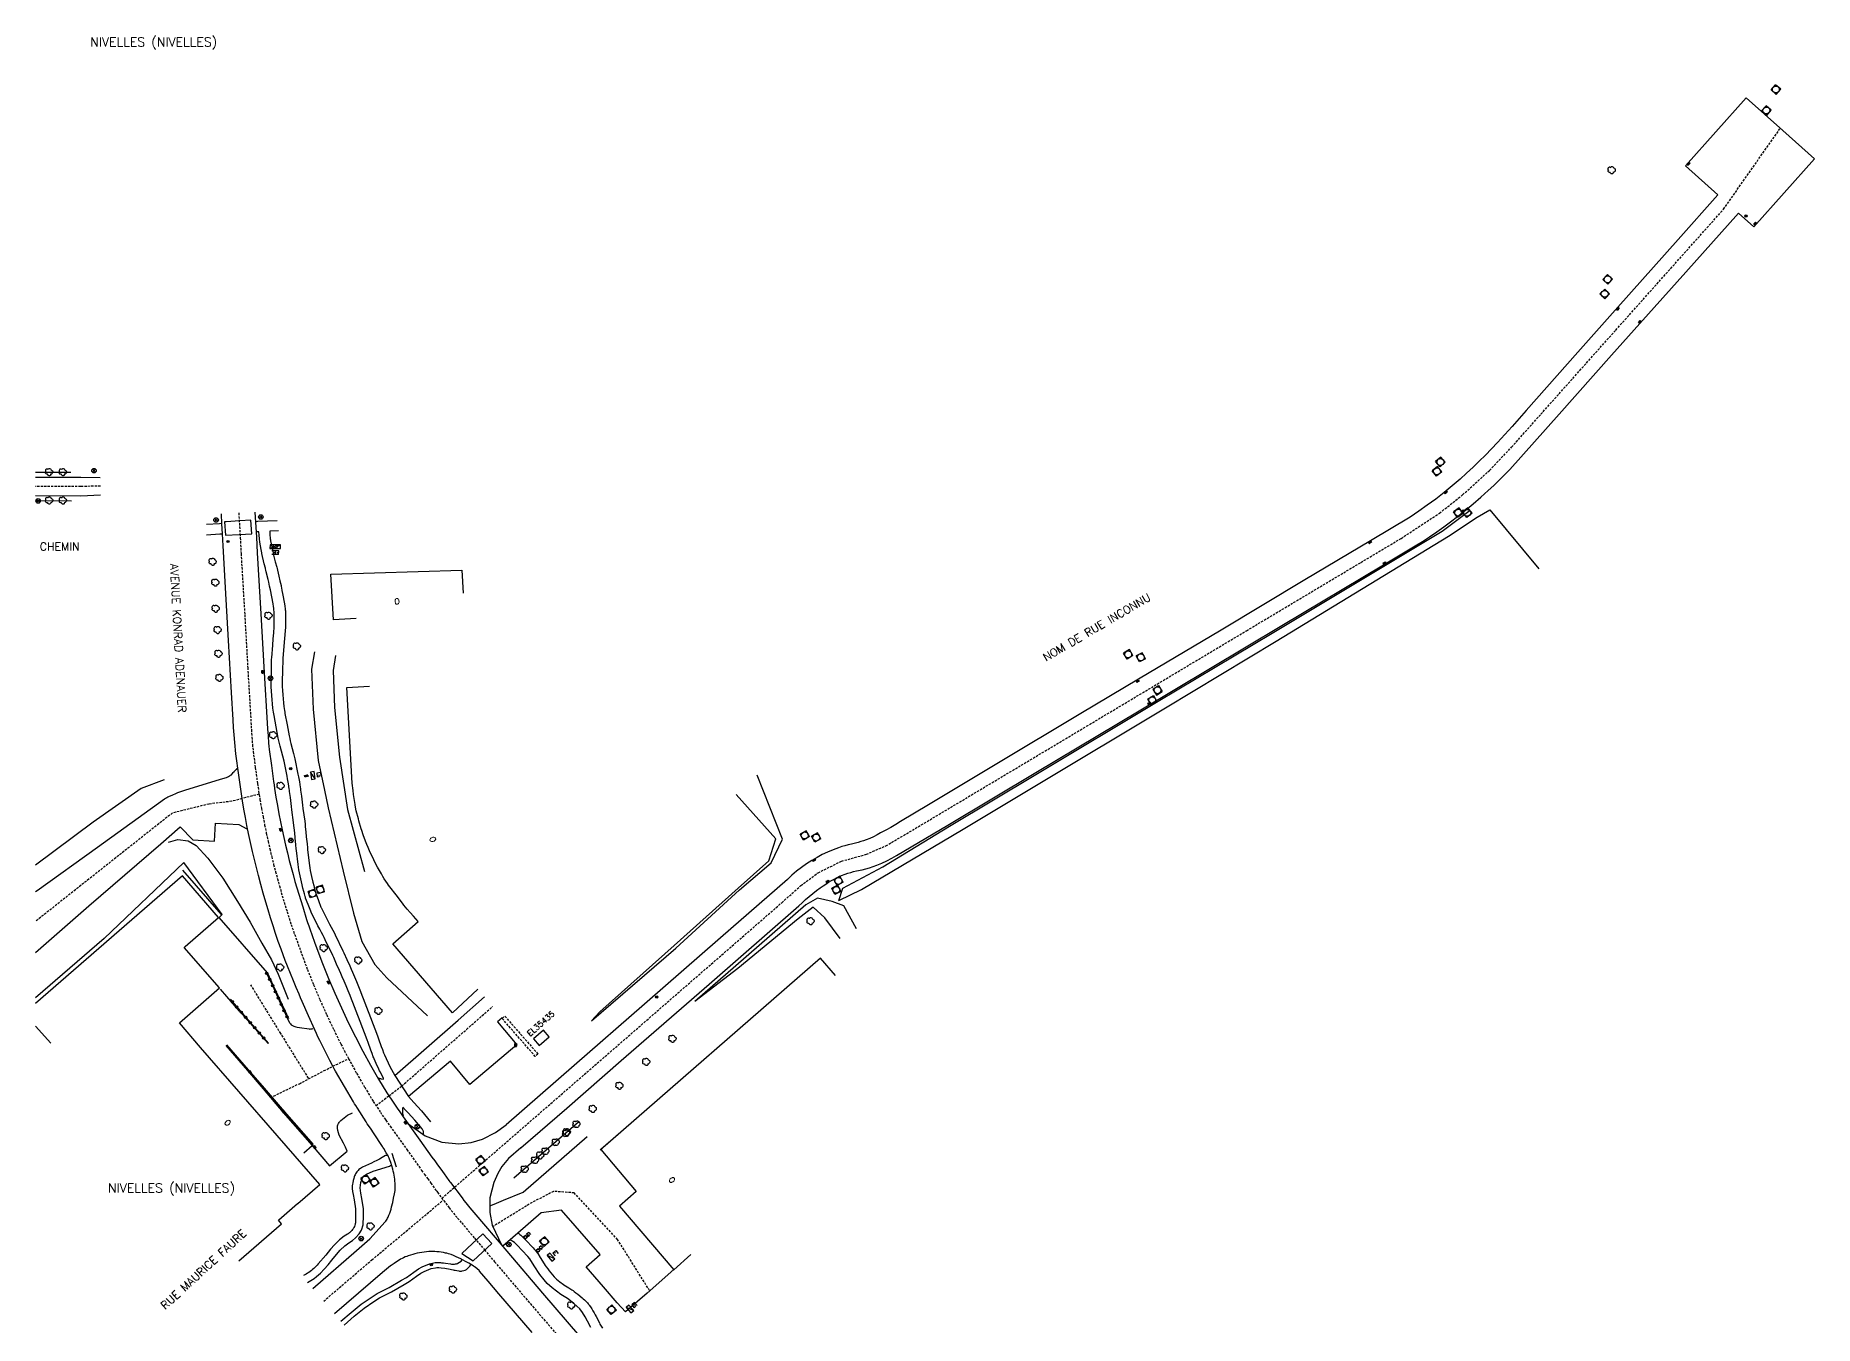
# Model space of a CAD drawing. Header units: millimetres. Extents: x 147000 to 147389, y 145000 to 145989.
# Drawn here: x 147000 to 147389.1, y 145706.9 to 145989 of the extents above; entities that cross this region are included whole.
import ezdxf
from ezdxf.enums import TextEntityAlignment as Align

# ---------------------------------------------------------------- set-up
doc = ezdxf.new("R2010")
doc.units = ezdxf.units.MM
doc.linetypes.add('DASHED', pattern=[0.75, 0.5, -0.25])
doc.layers.get('0').update_dxf_attribs({"linetype": 'CONTINUOUS'})
for name, color, linetype in [('W0001', 6, 'DASHED'), ('W0003', 5, 'CONTINUOUS'), ('W0006', 2, 'CONTINUOUS'), ('W0008', 7, 'CONTINUOUS'), ('W0014', 7, 'CONTINUOUS'), ('W0020', 2, 'CONTINUOUS'), ('W0070', 7, 'DASHED'), ('W0071', 7, 'CONTINUOUS'), ('W0100', 7, 'CONTINUOUS'), ('W0103', 1, 'CONTINUOUS'), ('W0112', 1, 'DASHED'), ('W0210', 2, 'CONTINUOUS'), ('W0211', 2, 'CONTINUOUS'), ('W0212', 2, 'CONTINUOUS'), ('W0213', 2, 'CONTINUOUS'), ('W0300', 7, 'CONTINUOUS'), ('W0301', 7, 'CONTINUOUS'), ('W0302', 3, 'CONTINUOUS'), ('W0323', 7, 'CONTINUOUS'), ('W0330', 7, 'CONTINUOUS'), ('W0400', 7, 'CONTINUOUS'), ('W0412', 7, 'CONTINUOUS'), ('W0420', 7, 'CONTINUOUS'), ('W0425', 7, 'CONTINUOUS'), ('W0430', 7, 'CONTINUOUS'), ('W0431', 7, 'CONTINUOUS'), ('W0432', 7, 'CONTINUOUS'), ('W0469', 7, 'CONTINUOUS'), ('W0856', 7, 'CONTINUOUS'), ('W0980', 7, 'CONTINUOUS'), ('W0989', 7, 'CONTINUOUS'), ('W0991', 7, 'CONTINUOUS')]:
    doc.layers.add(name, color=color, linetype=linetype)
doc.styles.get("Standard").update_dxf_attribs({"font": 'romans.shx', "width": 0.85})

# ---------------------------------------------------------------- blocks, each defined once
blk = doc.blocks.new('T469')
at = {"color": 0, "linetype": 'Continuous', "flags": 128}
for points in [[(-0.35, 0.35), (0.35, -0.35)], [(-0.35, -0.35), (0.35, 0.35)]]:
    blk.add_lwpolyline(points, dxfattribs=at)
at = {"color": 0, "linetype": 'Continuous'}
blk.add_circle((0, 0), 0.5, dxfattribs=at)
blk = doc.blocks.new('t302o')
for p, q in [((-0.8, 0.51), (-0.86, 0.34)), ((-0.86, 0.34), (-0.86, 0.17)), ((-0.86, 0.17), (-0.74, 0.06)), ((-0.69, 0.63), (-0.8, 0.51)), ((-0.8, -0.06), (-0.74, 0.06)), ((-0.74, 0.06), (-0.69, 0.11)), ((-0.57, 0.69), (-0.69, 0.63)), ((-0.46, 0.69), (-0.57, 0.69)), ((-0.29, 0.63), (-0.46, 0.69)), ((-0.29, 0.63), (-0.17, 0.74)), ((-0.23, 0.57), (-0.29, 0.63)), ((-0.17, 0.74), (-0.06, 0.8)), ((-0.06, 0.8), (0.06, 0.8)), ((0.06, 0.8), (0.23, 0.74)), ((0.23, 0.74), (0.34, 0.63)), ((0.34, 0.63), (0.4, 0.51)), ((0.46, 0.46), (0.34, 0.46)), ((0.4, 0.51), (0.4, 0.46)), ((0.57, 0.4), (0.46, 0.46)), ((0.57, 0.4), (0.69, 0.29)), ((0.69, 0.29), (0.74, 0.17)), ((0.74, 0.06), (0.69, -0.17)), ((0.74, 0.17), (0.74, 0.06)), ((-0.8, -0.17), (-0.8, -0.06)), ((-0.8, -0.23), (-0.8, -0.17)), ((-0.74, -0.34), (-0.8, -0.23)), ((-0.69, -0.4), (-0.74, -0.34)), ((-0.51, -0.46), (-0.69, -0.4)), ((-0.4, -0.46), (-0.51, -0.46)), ((-0.4, -0.46), (-0.34, -0.46)), ((-0.34, -0.46), (-0.34, -0.4)), ((-0.34, -0.51), (-0.34, -0.46)), ((-0.29, -0.63), (-0.34, -0.51)), ((-0.17, -0.74), (-0.29, -0.63)), ((-0.06, -0.8), (-0.17, -0.74)), ((0.06, -0.8), (-0.06, -0.8)), ((0.17, -0.74), (0.06, -0.8)), ((0.23, -0.69), (0.17, -0.74)), ((0.29, -0.46), (0.23, -0.46)), ((0.29, -0.63), (0.23, -0.69)), ((0.46, -0.4), (0.29, -0.46)), ((0.34, -0.51), (0.29, -0.63)), ((0.34, -0.51), (0.34, -0.46)), ((0.57, -0.34), (0.46, -0.4)), ((0.63, -0.29), (0.57, -0.34)), ((0.69, -0.17), (0.63, -0.29))]:
    blk.add_line(p, q)
blk = doc.blocks.new('T856')
for p, q in [((-0.125, 0), (0.125, 0)), ((0, 0.125), (0, -0.125))]:
    blk.add_line(p, q)
blk.add_ellipse((0, 0), major_axis=(-0.177, 0.177), ratio=1, start_param=3.9269908, end_param=10.2101761)
blk = doc.blocks.new('T300')
for p, q in [((-0.8, 0.51), (-0.86, 0.34)), ((-0.86, 0.34), (-0.86, 0.17)), ((-0.86, 0.17), (-0.74, 0.06)), ((-0.69, 0.63), (-0.8, 0.51)), ((-0.8, -0.06), (-0.74, 0.06)), ((-0.74, 0.06), (-0.69, 0.11)), ((-0.57, 0.69), (-0.69, 0.63)), ((-0.46, 0.69), (-0.57, 0.69)), ((-0.29, 0.63), (-0.46, 0.69)), ((-0.29, 0.63), (-0.17, 0.74)), ((-0.23, 0.57), (-0.29, 0.63)), ((-0.17, 0.74), (-0.06, 0.8)), ((-0.06, 0.8), (0.06, 0.8)), ((0.06, 0.8), (0.23, 0.74)), ((0.23, 0.74), (0.34, 0.63)), ((0.34, 0.63), (0.4, 0.51)), ((0.46, 0.46), (0.34, 0.46)), ((0.4, 0.51), (0.4, 0.46)), ((0.57, 0.4), (0.46, 0.46)), ((0.57, 0.4), (0.69, 0.29)), ((0.69, 0.29), (0.74, 0.17)), ((0.74, 0.06), (0.69, -0.17)), ((0.74, 0.17), (0.74, 0.06)), ((-0.8, -0.17), (-0.8, -0.06)), ((-0.8, -0.23), (-0.8, -0.17)), ((-0.74, -0.34), (-0.8, -0.23)), ((-0.69, -0.4), (-0.74, -0.34)), ((-0.51, -0.46), (-0.69, -0.4)), ((-0.4, -0.46), (-0.51, -0.46)), ((-0.4, -0.46), (-0.34, -0.46)), ((-0.34, -0.46), (-0.34, -0.4)), ((-0.34, -0.51), (-0.34, -0.46)), ((-0.29, -0.63), (-0.34, -0.51)), ((-0.17, -0.74), (-0.29, -0.63)), ((-0.06, -0.8), (-0.17, -0.74)), ((0.06, -0.8), (-0.06, -0.8)), ((0.17, -0.74), (0.06, -0.8)), ((0.23, -0.69), (0.17, -0.74)), ((0.29, -0.46), (0.23, -0.46)), ((0.29, -0.63), (0.23, -0.69)), ((0.46, -0.4), (0.29, -0.46)), ((0.34, -0.51), (0.29, -0.63)), ((0.34, -0.51), (0.34, -0.46)), ((0.57, -0.34), (0.46, -0.4)), ((0.63, -0.29), (0.57, -0.34)), ((0.69, -0.17), (0.63, -0.29))]:
    blk.add_line(p, q)
blk = doc.blocks.new('T400')
for p, q in [((-0.15, 0.3), (0.15, 0.3)), ((-0.15, -0.25), (-0.15, 0.3)), ((-0.15, 0.15), (0.15, 0.15)), ((-0.15, 0), (0.15, 0)), ((0.15, 0.3), (0.15, -0.25)), ((-0.15, -0.15), (0.15, -0.15)), ((-0.15, -0.25), (-0.15, -0.3)), ((-0.15, -0.3), (0.15, -0.3)), ((0.15, -0.3), (0.15, -0.25))]:
    blk.add_line(p, q)
blk = doc.blocks.new('T430')
at = {"flags": 128}
for points in [[(0.8, 0.8), (-0.8, 0.8)], [(-0.8, 0.8), (-0.8, 0)], [(0.8, 0.8), (-0.8, 0)], [(-0.8, 0), (0.8, 0)], [(-0.4, 2.1), (0.4, 2.1)], [(-0.4, 2.1), (-0.4, 1.3)], [(-0.4, 1.7), (0, 1.7)], [(-0.4, 1.3), (0.4, 1.3)], [(0.8, 0), (0.8, 0.8)]]:
    blk.add_lwpolyline(points, dxfattribs=at)
blk = doc.blocks.new('T432')
at = {"flags": 128}
for points in [[(0.8, 0.8), (-0.8, 0.8)], [(-0.8, 0.8), (-0.8, 0)], [(0.8, 0.8), (-0.8, 0)], [(-0.8, 0), (0.8, 0)], [(-0.4, 2.1), (-0.4, 1.3)], [(-0.4, 1.3), (0.4, 1.3)], [(-0.39, 2.1), (0.41, 2.1)], [(0, 1.7), (0.4, 1.7)], [(0.4, 1.3), (0.4, 1.7)], [(0.8, 0), (0.8, 0.8)]]:
    blk.add_lwpolyline(points, dxfattribs=at)
blk = doc.blocks.new('T425')
for p, q in [((-0.15, 0.6), (0.15, 0.6)), ((-0.15, 0.6), (-0.15, 0.3)), ((-0.15, 0.3), (0.15, 0.3)), ((-0.15, 0.15), (0.15, 0.15)), ((-0.15, -0.15), (-0.15, 0.15)), ((0, 0.45), (0.15, 0.45)), ((0.15, 0.45), (0.15, 0.3)), ((0.15, 0.15), (0.15, -0.15)), ((0.15, -0.15), (-0.15, -0.15))]:
    blk.add_line(p, q)
blk.add_ellipse((0, 0), major_axis=(-0.106, 0.106), ratio=1, start_param=3.926991, end_param=10.210176)
blk = doc.blocks.new('T420')
for p, q in [((0.75, 0.75), (-0.75, 0.75)), ((-0.75, 0.75), (-0.75, -0.75)), ((0.75, 0.75), (0.75, -0.75)), ((0.75, -0.75), (-0.75, -0.75))]:
    blk.add_line(p, q)
blk.add_ellipse((0, 0), major_axis=(-0.53, 0.53), ratio=1, start_param=3.926991, end_param=10.210176)
blk = doc.blocks.new('T412')
for p, q in [((-0.3, 1.2), (0.3, 1.2)), ((-0.3, 1.2), (-0.3, 0.6)), ((-0.3, 0.6), (0.3, 0.6)), ((-0.3, 0.3), (0.3, 0.3)), ((-0.3, -0.3), (-0.3, 0.3)), ((0, 0.9), (0.3, 0.9)), ((0.3, 0.9), (0.3, 0.6)), ((0.3, 0.3), (0.3, -0.3)), ((0.3, -0.3), (-0.3, -0.3))]:
    blk.add_line(p, q)
blk.add_ellipse((0, 0), major_axis=(0.212, 0.212), ratio=1, start_param=5.497787, end_param=11.780972)
blk = doc.blocks.new('t323o')
at = {"color": 0, "linetype": 'Continuous'}
for radius in [0.25, 0.15]:
    blk.add_circle((0, 0), radius, dxfattribs=at)
blk = doc.blocks.new('T301')
for p, q in [((-0.8, 0.51), (-0.86, 0.34)), ((-0.86, 0.34), (-0.86, 0.17)), ((-0.86, 0.17), (-0.74, 0.06)), ((-0.69, 0.63), (-0.8, 0.51)), ((-0.8, -0.06), (-0.74, 0.06)), ((-0.74, 0.06), (-0.69, 0.11)), ((-0.57, 0.69), (-0.69, 0.63)), ((-0.46, 0.69), (-0.57, 0.69)), ((-0.29, 0.63), (-0.46, 0.69)), ((-0.29, 0.63), (-0.17, 0.74)), ((-0.23, 0.57), (-0.29, 0.63)), ((-0.17, 0.74), (-0.06, 0.8)), ((-0.06, 0.8), (0.06, 0.8)), ((0.06, 0.8), (0.23, 0.74)), ((0.23, 0.74), (0.34, 0.63)), ((0.34, 0.63), (0.4, 0.51)), ((0.46, 0.46), (0.34, 0.46)), ((0.4, 0.51), (0.4, 0.46)), ((0.57, 0.4), (0.46, 0.46)), ((0.57, 0.4), (0.69, 0.29)), ((0.69, 0.29), (0.74, 0.17)), ((0.74, 0.06), (0.69, -0.17)), ((0.74, 0.17), (0.74, 0.06)), ((-0.8, -0.17), (-0.8, -0.06)), ((-0.8, -0.23), (-0.8, -0.17)), ((-0.74, -0.34), (-0.8, -0.23)), ((-0.69, -0.4), (-0.74, -0.34)), ((-0.51, -0.46), (-0.69, -0.4)), ((-0.4, -0.46), (-0.51, -0.46)), ((-0.4, -0.46), (-0.34, -0.46)), ((-0.34, -0.46), (-0.34, -0.4)), ((-0.34, -0.51), (-0.34, -0.46)), ((-0.29, -0.63), (-0.34, -0.51)), ((-0.17, -0.74), (-0.29, -0.63)), ((-0.06, -0.8), (-0.17, -0.74)), ((0.06, -0.8), (-0.06, -0.8)), ((0.17, -0.74), (0.06, -0.8)), ((0.23, -0.69), (0.17, -0.74)), ((0.29, -0.46), (0.23, -0.46)), ((0.29, -0.63), (0.23, -0.69)), ((0.46, -0.4), (0.29, -0.46)), ((0.34, -0.51), (0.29, -0.63)), ((0.34, -0.51), (0.34, -0.46)), ((0.57, -0.34), (0.46, -0.4)), ((0.63, -0.29), (0.57, -0.34)), ((0.69, -0.17), (0.63, -0.29))]:
    blk.add_line(p, q)

msp = doc.modelspace()

# ---------------------------------------------------------------- linework, layer by layer
at = {"layer": 'W0001'}
for points in [[(147088.87, 145734.72), (147133.65, 145773.61), (147163.2, 145799.33), (147167.38, 145803.07), (147171.14, 145805.88), (147176.25, 145808.41), (147181.71, 145809.92), (147185.95, 145811.76), (147191.77, 145815.18), (147229.88, 145837.93), (147264.86, 145858.82), (147289.89, 145873.76), (147298.67, 145879), (147307.07, 145884.52), (147312.13, 145888.52), (147318.01, 145893.87), (147322.84, 145898.95), (147329.24, 145906.15), (147345.62, 145924.55), (147363.07, 145944.11), (147369.2, 145950.99), (147381.61, 145968.7)], [(147044.44, 145884.57), (147044.77, 145879.11), (147044.94, 145875.68), (147045.75, 145862.29), (147046.4, 145850.73), (147047.21, 145837.12), (147047.31, 145835.54), (147047.43, 145833.94), (147047.51, 145833.18), (147047.6, 145832.42), (147048.06, 145828.9), (147048.53, 145825.39), (147048.65, 145824.57), (147048.78, 145823.74), (147049.08, 145821.85), (147049.41, 145819.97), (147049.76, 145818.09), (147050.1, 145816.32), (147050.47, 145814.55), (147050.85, 145812.79), (147051.24, 145811.09), (147051.65, 145809.39), (147052.07, 145807.69), (147052.48, 145806.12), (147052.9, 145804.56), (147053.33, 145803), (147053.75, 145801.56), (147054.18, 145800.14), (147055.04, 145797.36), (147055.91, 145794.57), (147056.15, 145793.84), (147056.41, 145793.1), (147056.67, 145792.39), (147057.19, 145790.96), (147057.69, 145789.56), (147058.21, 145788.09), (147059.47, 145784.73), (147060.8, 145781.4), (147062.2, 145778.1), (147063.67, 145774.83), (147065.2, 145771.59), (147066.8, 145768.38), (147068.47, 145765.21), (147070.2, 145762.06), (147071.99, 145758.96), (147073.87, 145755.86), (147075.42, 145753.53), (147076.29, 145752.22), (147076.61, 145751.76), (147077.54, 145750.45), (147081.19, 145745.36), (147084.44, 145740.78), (147085.07, 145739.93), (147085.78, 145738.97), (147086.46, 145738.02), (147087.5, 145736.56), (147087.74, 145736.22), (147087.9, 145736), (147090.47, 145732.61), (147090.92, 145732.03), (147091.39, 145731.45), (147092.3, 145730.36), (147093.2, 145729.31), (147096, 145726), (147098.19, 145723.42), (147100.4, 145720.81), (147108.22, 145711.64), (147121.67, 145696)], [(147048.89, 145823.06), (147045.15, 145822.11), (147045.15, 145822.11), (147042.94, 145821.51), (147037.93, 145820.91), (147029.94, 145818.96), (147000, 145795.26)], [(147047, 145781.4), (147053.43, 145770.97), (147059.72, 145760.82)], [(147074.46, 145754.97), (147077.28, 145757.12), (147080.08, 145759.25), (147094.25, 145771.63), (147099.96, 145776.64)], [(147051.39, 145756.73), (147057.69, 145759.76), (147065.02, 145763.59), (147068.47, 145765.21)], [(147134.29, 145714.51), (147127.31, 145725.68), (147117.81, 145735.88), (147113.3, 145736.2), (147108.62, 145733.8), (147100.04, 145728.51)], [(147063.02, 145712.2), (147073.53, 145721.21), (147089.18, 145734.31)]]:
    msp.add_lwpolyline(points, dxfattribs=at)
at = {"layer": 'W0003'}
for points in [[(147041.58, 145768.08), (147046.32, 145762.62), (147049.76, 145758.64), (147054.18, 145753.46), (147060.49, 145746.25)], [(147041.79, 145768.26), (147046.53, 145762.8), (147049.97, 145758.81), (147054.38, 145753.64), (147060.7, 145746.43)]]:
    msp.add_lwpolyline(points, dxfattribs=at)
at = {"layer": 'W0006'}
for points in [[(147044.04, 145828.71), (147043.86, 145828.47), (147043.67, 145828.24), (147043.54, 145828.09), (147043.41, 145827.95), (147043.09, 145827.63), (147042.7, 145827.25), (147042.54, 145827.12), (147042.38, 145827), (147042.2, 145826.89), (147041.95, 145826.77), (147041.68, 145826.66), (147041.42, 145826.57), (147040.15, 145826.19), (147032.81, 145823.91), (147031.93, 145823.63), (147031.05, 145823.35), (147030.91, 145823.3), (147030.78, 145823.24), (147029.79, 145822.8), (147029.22, 145822.54), (147028.95, 145822.4), (147028.68, 145822.25), (147028.45, 145822.12), (147028.23, 145821.97), (147013.55, 145811.42), (147000.34, 145801.94), (147000, 145801.7)], [(147000, 145788.44), (147011.67, 145798.63), (147027.36, 145812.23), (147031.65, 145815.96), (147034.36, 145813.06), (147039.15, 145812.79), (147039.38, 145816.76), (147044.46, 145816.45), (147046.21, 145815.49)], [(147050.92, 145768.61), (147050.84, 145768.55), (147044.59, 145775.64), (147040.44, 145780.43)], [(147078.6, 145761.58), (147092.45, 145773.68), (147098.2, 145778.73)], [(147055.6, 145773.02), (147055.75, 145772.83), (147055.92, 145772.65), (147056.03, 145772.56), (147056.16, 145772.49), (147056.49, 145772.34), (147056.9, 145772.18), (147057.23, 145772.09), (147057.72, 145772.02), (147059.86, 145771.72), (147059.98, 145771.71), (147060.24, 145771.72), (147060.49, 145771.74), (147060.73, 145771.79)], [(147102.06, 145774.17), (147101.01, 145773.27), (147105.24, 145768.28), (147094.96, 145759.59), (147090.75, 145764.66), (147081.56, 145756.92)], [(147058.66, 145744.66), (147060.5, 145746.23), (147064.32, 145741.78), (147068.16, 145745.01), (147067.8, 145745.84), (147067.37, 145746.75), (147066.42, 145748.52), (147066.42, 145748.52), (147066.12, 145749.5), (147066.08, 145749.65), (147066.05, 145749.8), (147066.03, 145749.95), (147066.03, 145750.09), (147066.03, 145750.23), (147066.04, 145750.36), (147066.07, 145750.55), (147066.12, 145750.73), (147066.19, 145750.91), (147066.28, 145751.07), (147066.38, 145751.25), (147066.51, 145751.41), (147066.65, 145751.56), (147066.8, 145751.69), (147068.24, 145752.88), (147069.31, 145753.4)], [(147099.37, 145733.03), (147100.32, 145733.42), (147102.36, 145734.25), (147106.67, 145736.04), (147120.66, 145748.2)], [(147139.57, 145719.13), (147133.75, 145713.98), (147129.01, 145709.88), (147127.24, 145711.87), (147124.22, 145715.36), (147120.43, 145719.73), (147123.47, 145722.38), (147123.47, 145722.39), (147115.01, 145732.1), (147110.56, 145731.55), (147105.47, 145727.08), (147102.23, 145724.24)]]:
    msp.add_lwpolyline(points, dxfattribs=at)
at = {"layer": 'W0008'}
for points in [[(147106.12, 145745.71), (147116.2, 145754.43), (147128.11, 145764.82), (147147.3, 145781.51), (147166.92, 145798.62), (147167.65, 145799.34), (147168.41, 145800.04), (147169.19, 145800.71), (147169.98, 145801.36), (147170.8, 145801.99), (147171.63, 145802.6), (147172.23, 145803.01), (147172.84, 145803.42), (147173.46, 145803.8), (147174.1, 145804.18), (147174.82, 145804.57), (147175.56, 145804.93), (147176.31, 145805.26), (147177.07, 145805.57), (147177.69, 145805.78), (147178.31, 145805.96), (147178.93, 145806.13), (147179.57, 145806.27), (147180.77, 145806.52), (147181.58, 145806.73), (147182.38, 145806.97), (147183.18, 145807.23), (147183.97, 145807.52), (147185.09, 145807.98), (147186.18, 145808.49), (147187.25, 145809.05), (147188.3, 145809.65), (147199.51, 145816.3), (147218.75, 145827.79), (147241.38, 145841.31), (147272.58, 145859.97), (147294.83, 145873.22), (147301.72, 145877.35), (147303.32, 145878.35), (147304.9, 145879.37), (147306.46, 145880.43), (147308, 145881.51), (147309.51, 145882.62), (147311.01, 145883.76), (147312.73, 145885.14), (147314.42, 145886.56), (147316.09, 145888), (147317.72, 145889.48), (147318.93, 145890.6), (147320.12, 145891.74), (147321.3, 145892.9), (147322.46, 145894.07), (147333.25, 145906.17), (147344.69, 145919.04), (147350.91, 145925.98), (147360.93, 145937.2), (147372.44, 145950.1), (147375.79, 145947.16), (147389.07, 145962.03), (147382.14, 145968.21), (147374.15, 145975.36), (147360.84, 145960.45), (147367.96, 145954.11), (147359.29, 145944.37), (147346.1, 145929.58), (147337.32, 145919.72), (147326, 145907), (147324.48, 145905.2), (147322.94, 145903.44), (147321.36, 145901.69), (147319.76, 145899.97), (147318.45, 145898.58), (147317.12, 145897.22), (147315.77, 145895.87), (147314.4, 145894.54), (147313, 145893.24), (147311.59, 145891.96), (147309.84, 145890.47), (147308.06, 145889.02), (147306.25, 145887.61), (147304.4, 145886.24), (147302.52, 145884.92), (147300.62, 145883.64), (147291.97, 145878.47), (147277.61, 145869.93), (147259.28, 145858.96), (147241.27, 145848.23), (147228.63, 145840.68), (147210.23, 145829.72), (147195.3, 145820.77), (147189.2, 145817.12), (147188.13, 145816.45), (147187.05, 145815.8), (147185.95, 145815.18), (147184.84, 145814.58), (147184.06, 145814.17), (147183.27, 145813.77), (147182.47, 145813.41), (147181.66, 145813.07), (147181.09, 145812.87), (147180.52, 145812.69), (147179.94, 145812.52), (147179.35, 145812.38), (147178.45, 145812.16), (147177.74, 145811.99), (147177.03, 145811.8), (147176.33, 145811.59), (147175.63, 145811.36), (147174.42, 145810.91), (147173.23, 145810.41), (147172.06, 145809.85), (147170.92, 145809.25), (147169.75, 145808.56), (147168.62, 145807.83), (147167.52, 145807.04), (147166.46, 145806.2), (147165.44, 145805.32), (147164.45, 145804.39), (147149.82, 145791.62), (147133.2, 145777.18), (147117.8, 145763.77), (147102.92, 145750.77)], [(147060.62, 145714.96), (147070.18, 145723.28), (147073.11, 145725.85), (147076.44, 145729.54), (147076.6, 145729.72), (147076.74, 145729.91), (147076.87, 145730.11), (147076.99, 145730.32), (147077.09, 145730.54), (147077.28, 145730.98), (147077.45, 145731.43), (147077.6, 145731.89), (147077.75, 145732.35), (147077.87, 145732.81), (147078.11, 145733.76), (147078.32, 145734.71), (147078.52, 145735.66), (147078.58, 145736.02), (147078.63, 145736.38), (147078.65, 145736.74), (147078.66, 145737.17), (147078.66, 145737.59), (147078.65, 145738.02), (147078.61, 145738.44), (147078.57, 145738.86), (147078.51, 145739.31), (147078.43, 145739.76), (147078.34, 145740.21), (147078.23, 145740.65), (147078.12, 145741.09), (147077.9, 145741.81), (147077.67, 145742.52), (147077.43, 145743.23), (147077.33, 145743.49), (147077.22, 145743.74), (147077.09, 145743.98), (147076.69, 145744.67), (147076.18, 145745.55), (147075.96, 145745.91), (147075.88, 145746.04), (147073.92, 145748.98), (147073.38, 145749.78), (147072.82, 145750.58), (147072.55, 145750.98), (147072.28, 145751.39), (147070.4, 145754.38), (147070.04, 145754.96), (147069.79, 145755.37), (147069.55, 145755.77), (147067.58, 145759.13), (147065.62, 145762.49), (147065.31, 145763.03), (147065.02, 145763.59), (147064.36, 145764.82), (147063.61, 145766.28), (147062.87, 145767.74), (147062.15, 145769.21), (147061.77, 145769.98), (147061.41, 145770.75), (147061.06, 145771.53), (147059.68, 145774.63), (147058.31, 145777.73), (147057.97, 145778.52), (147057.63, 145779.31), (147057, 145780.79), (147056.38, 145782.28), (147055.73, 145783.87), (147055.09, 145785.46), (147054.61, 145786.68), (147054.14, 145787.92), (147053.69, 145789.15), (147053.09, 145790.86), (147052.51, 145792.58), (147051.94, 145794.31), (147051.39, 145796.03), (147050.86, 145797.75), (147050.35, 145799.48), (147049.81, 145801.41), (147049.28, 145803.33), (147048.78, 145805.26), (147048.33, 145807.02), (147047.9, 145808.77), (147047.48, 145810.53), (147047.17, 145811.85), (147046.87, 145813.17), (147046.59, 145814.5), (147046.23, 145816.24), (147045.88, 145817.99), (147045.55, 145819.8), (147045.23, 145821.61), (147045.15, 145822.11), (147045.08, 145822.61), (147044.45, 145827.24), (147043.83, 145831.87), (147043.73, 145832.71), (147043.64, 145833.56), (147043.56, 145834.4), (147043.43, 145836.04), (147043.31, 145837.68), (147043.21, 145839.32), (147042.87, 145845.29), (147042.22, 145856.66), (147041.72, 145865.61), (147041.02, 145877.37), (147040.86, 145880.03), (147040.74, 145882.2), (147040.63, 145884.37)], [(147047.98, 145884.76), (147048.3, 145879.3), (147048.48, 145875.87), (147049.29, 145862.5), (147049.93, 145850.93), (147050.74, 145837.34), (147050.84, 145835.79), (147050.96, 145834.24), (147051.02, 145833.55), (147051.11, 145832.86), (147051.57, 145829.36), (147052.04, 145825.87), (147052.15, 145825.08), (147052.27, 145824.29), (147052.57, 145822.44), (147052.9, 145820.59), (147053.24, 145818.75), (147053.57, 145817.01), (147053.93, 145815.29), (147054.31, 145813.56), (147054.69, 145811.89), (147055.09, 145810.22), (147055.5, 145808.56), (147055.9, 145807.02), (147056.31, 145805.49), (147056.74, 145803.97), (147057.14, 145802.57), (147057.57, 145801.17), (147058.42, 145798.41), (147059.28, 145795.65), (147059.51, 145794.97), (147059.74, 145794.28), (147059.99, 145793.6), (147060.52, 145792.17), (147061.03, 145790.74), (147061.53, 145789.3), (147062.77, 145786.01), (147064.08, 145782.75), (147065.45, 145779.52), (147066.88, 145776.31), (147068.39, 145773.14), (147069.95, 145769.99), (147071.59, 145766.88), (147073.28, 145763.8), (147075.04, 145760.76), (147076.86, 145757.76), (147078.36, 145755.49), (147079.22, 145754.2), (147079.51, 145753.79), (147080.42, 145752.51), (147084.07, 145747.42), (147086.69, 145743.71), (147087.3, 145742.86), (147087.92, 145742.03), (147088.63, 145741.06), (147089.34, 145740.08), (147090.38, 145738.62), (147090.61, 145738.3), (147090.74, 145738.12), (147093.28, 145734.76), (147093.69, 145734.23), (147094.12, 145733.7), (147095, 145732.64), (147095.89, 145731.6), (147103.09, 145723.1), (147110.91, 145713.94), (147124.36, 145698.31)], [(147081.45, 145751.08), (147085.19, 145748.33), (147088.85, 145746.96), (147092.54, 145746.57), (147095.24, 145746.87), (147097.73, 145747.61), (147100.58, 145749.1), (147102.92, 145750.77)], [(147106.12, 145745.71), (147103.46, 145743.41), (147102.01, 145741.64), (147101.08, 145740.14), (147100.2, 145738.17), (147099.39, 145734.76), (147099.36, 145731.59), (147099.9, 145728.8), (147102, 145724.4)], [(147108.59, 145705.35), (147101.34, 145713.81), (147098.97, 145716.6), (147098.04, 145717.68), (147097.11, 145718.76), (147097.06, 145718.82), (147097.01, 145718.87), (147096.14, 145719.6), (147096.01, 145719.7), (147095.75, 145719.88), (147095.47, 145720.05), (147094.75, 145720.48), (147094.02, 145720.9), (147093.52, 145721.17), (147093.01, 145721.43), (147092.49, 145721.68), (147091.96, 145721.92), (147091.42, 145722.15), (147090.88, 145722.37), (147090.58, 145722.48), (147090.28, 145722.57), (147089.97, 145722.66), (147089.66, 145722.73), (147089.19, 145722.82), (147088.72, 145722.9), (147088.25, 145722.96), (147087.77, 145723.01), (147087.33, 145723.05), (147086.88, 145723.06), (147086.43, 145723.06), (147085.99, 145723.05), (147085.47, 145723.01), (147084.96, 145722.95), (147084.45, 145722.87), (147083.95, 145722.78), (147083.46, 145722.68), (147082.97, 145722.56), (147082.48, 145722.43), (147082, 145722.28), (147081.53, 145722.12), (147081.18, 145722), (147080.84, 145721.86), (147080.5, 145721.7), (147080.17, 145721.54), (147079.85, 145721.36), (147079.49, 145721.14), (147079.14, 145720.92), (147078.44, 145720.46), (147077.74, 145719.99), (147077.61, 145719.89), (147075.91, 145718.44), (147065.4, 145709.42)]]:
    msp.add_lwpolyline(points, dxfattribs=at)
at = {"layer": 'W0014'}
for points in [[(147037.38, 145879.8), (147040.27, 145879.97), (147040.86, 145880.02)], [(147040.74, 145882.25), (147040.22, 145882.21), (147037.39, 145882.02)], [(147048.11, 145882.64), (147048.6, 145882.78), (147052.83, 145882.89)], [(147075.02, 145761.06), (147075.15, 145760.98), (147075.28, 145760.92), (147075.42, 145760.86), (147075.57, 145760.82), (147076.12, 145760.74), (147076.13, 145760.94), (147075.77, 145761.6), (147075.42, 145762.26), (147075.25, 145762.6), (147075.08, 145762.95), (147074.53, 145764.14), (147074.05, 145765.19), (147073.95, 145765.42), (147073.86, 145765.64), (147073.6, 145766.38), (147073.33, 145767.11), (147072.76, 145768.77), (147072.55, 145769.33), (147070.98, 145773.38), (147068.86, 145778.83), (147068.79, 145779.02), (147068.36, 145780.09), (147067.93, 145781.16), (147067.51, 145782.16), (147067.09, 145783.15), (147066.8, 145783.83), (147066.5, 145784.51), (147065.85, 145785.92), (147065.21, 145787.34), (147065, 145787.79), (147063.37, 145791.23), (147063.13, 145791.7), (147062.88, 145792.15), (147062.51, 145792.84), (147062.15, 145793.53), (147061.76, 145794.28), (147060.27, 145797.27), (147060.18, 145797.46), (147059.62, 145798.91), (147059.07, 145800.36), (147059.01, 145800.53), (147058.95, 145800.71), (147058.8, 145801.24), (147058.66, 145801.77), (147058.48, 145802.5), (147058.3, 145803.24), (147058, 145804.57), (147057.71, 145805.9), (147057.59, 145806.5), (147057.5, 145807.11), (147057.42, 145807.67), (147057.07, 145810.74), (147057.03, 145811.14), (147056.96, 145811.96), (147056.81, 145813.54), (147056.7, 145814.6), (147056.59, 145815.67), (147056.52, 145816.25), (147056.45, 145816.84), (147056.08, 145819.66), (147055.99, 145820.36), (147055.74, 145822.34), (147055.57, 145823.62), (147055.53, 145823.92), (147055.48, 145824.23), (147055.3, 145825.34), (147055.1, 145826.45), (147055.01, 145826.97), (147054.35, 145830.26), (147054.05, 145831.36), (147053.76, 145832.47), (147053.48, 145833.58), (147053.34, 145834.17), (147053.21, 145834.76), (147053.09, 145835.35), (147052.62, 145837.8), (147052.16, 145840.25), (147052.09, 145840.63), (147052.03, 145841.01), (147051.91, 145841.9), (147051.81, 145842.79), (147051.72, 145843.69), (147051.64, 145844.64), (147051.59, 145845.58), (147051.55, 145846.53), (147051.54, 145847.15), (147051.54, 145847.76), (147051.57, 145850.16), (147051.62, 145852.56), (147051.64, 145852.87), (147051.87, 145855.62), (147051.99, 145857.05), (147052.09, 145858.34), (147052.19, 145859.64), (147052.21, 145859.99), (147052.21, 145860.33), (147052.22, 145862.18), (147052.22, 145862.3), (147052.2, 145862.56), (147052.08, 145863.76), (147052.04, 145864.08), (147051.94, 145864.7), (147051.37, 145867.72), (147051.2, 145868.57), (147051.03, 145869.42), (147050.97, 145869.73), (147050.89, 145870.04), (147050.47, 145871.7), (147050.38, 145872.07), (147050.31, 145872.33), (147050.26, 145872.51), (147050.03, 145873.47), (147049.51, 145875.67), (147049.47, 145875.84), (147049.32, 145876.6), (147049.19, 145877.37), (147049.07, 145878.14), (147048.96, 145878.91), (147048.87, 145879.68), (147048.8, 145880.45), (147048.24, 145880.42)], [(147053.12, 145880.67), (147051.21, 145880.6), (147051.24, 145880.12), (147051.26, 145879.65), (147051.3, 145879.17), (147051.33, 145878.94), (147051.36, 145878.7), (147051.41, 145878.47), (147051.61, 145877.5), (147051.87, 145876.27), (147052.07, 145875.36), (147052.27, 145874.46), (147052.35, 145874.15), (147052.43, 145873.85), (147052.75, 145872.73), (147052.84, 145872.39), (147052.91, 145872.06), (147053.05, 145871.41), (147053.2, 145870.77), (147053.46, 145869.69), (147053.69, 145868.71), (147053.75, 145868.45), (147053.79, 145868.2), (147053.89, 145867.57), (147054, 145866.95), (147054.42, 145864.67), (147054.51, 145864.15), (147054.59, 145863.63), (147054.61, 145863.41), (147054.63, 145863.18), (147054.65, 145862.51), (147054.69, 145861.39), (147054.69, 145860.89), (147054.68, 145860.39), (147054.64, 145859.6), (147054.58, 145858.81), (147054.28, 145855.42), (147054.06, 145852.71), (147054.05, 145852.48), (147054, 145850.12), (147053.96, 145847.74), (147053.96, 145847.17), (147053.97, 145846.61), (147054.01, 145845.71), (147054.06, 145844.8), (147054.13, 145843.9), (147054.22, 145843.05), (147054.32, 145842.21), (147054.43, 145841.36), (147054.49, 145841.03), (147054.55, 145840.69), (147055.01, 145838.25), (147055.47, 145835.82), (147055.58, 145835.26), (147055.7, 145834.71), (147055.83, 145834.16), (147056.11, 145833.08), (147056.39, 145831.99), (147056.71, 145830.82), (147057.39, 145827.42), (147057.49, 145826.88), (147057.69, 145825.75), (147057.88, 145824.62), (147057.93, 145824.28), (147057.98, 145823.94), (147058.14, 145822.65), (147058.4, 145820.67), (147058.49, 145819.97), (147058.86, 145817.14), (147058.93, 145816.54), (147059, 145815.93), (147059.11, 145814.85), (147059.22, 145813.77), (147059.37, 145812.18), (147059.44, 145811.36), (147059.48, 145810.99), (147059.83, 145807.97), (147059.9, 145807.46), (147059.98, 145806.93), (147060.09, 145806.39), (147060.37, 145805.09), (147060.66, 145803.79), (147060.83, 145803.08), (147061.01, 145802.38), (147061.14, 145801.88), (147061.28, 145801.39), (147061.31, 145801.3), (147061.34, 145801.2), (147061.89, 145799.78), (147062.42, 145798.39), (147062.46, 145798.3), (147063.93, 145795.37), (147064.3, 145794.64), (147064.64, 145793.98), (147065.01, 145793.32), (147065.29, 145792.82), (147065.55, 145792.29), (147067.19, 145788.82), (147067.41, 145788.35), (147068.06, 145786.93), (147068.71, 145785.5), (147069.02, 145784.81), (147069.32, 145784.11), (147069.75, 145783.1), (147070.17, 145782.08), (147070.61, 145781), (147071.04, 145779.91), (147071.12, 145779.71), (147073.25, 145774.26), (147074.82, 145770.19), (147075.04, 145769.58), (147075.62, 145767.92), (147075.88, 145767.2), (147076.13, 145766.5), (147076.2, 145766.34), (147076.29, 145766.1), (147077.51, 145763.54), (147078.6, 145761.58), (147081.56, 145756.92), (147082.73, 145755.61), (147084.39, 145753.81), (147086.37, 145751.42)], [(147040.65, 145796.73), (147032.21, 145806.48)], [(147084.81, 145748.61), (147084.81, 145748.62), (147084.83, 145748.87), (147084.83, 145749.13), (147084.82, 145749.29), (147084.79, 145749.44), (147084.76, 145749.52), (147084.73, 145749.6), (147084.63, 145749.75), (147084.53, 145749.88), (147082.96, 145751.75), (147081.53, 145753.36), (147080.91, 145753.99), (147080.33, 145754.65), (147080.3, 145754.45), (147080.27, 145754.24), (147080.25, 145754.04), (147080.25, 145753.83), (147080.26, 145753.57), (147080.29, 145753.31), (147080.33, 145753.05), (147080.39, 145752.8)], [(147077.08, 145744), (147076.55, 145744.02), (147075.82, 145743.6), (147075.23, 145743.27), (147074.62, 145742.95), (147074.01, 145742.64), (147073.48, 145742.39), (147071.51, 145741.47), (147071.3, 145741.36), (147071.1, 145741.24), (147070.91, 145741.11), (147070.72, 145740.96), (147070.55, 145740.8), (147070.39, 145740.63), (147070.24, 145740.45), (147070.11, 145740.26), (147069.99, 145740.06), (147069.88, 145739.85), (147069.78, 145739.64), (147069.71, 145739.42), (147069.58, 145738.99), (147069.47, 145738.55), (147069.37, 145738.11), (147069.31, 145737.76), (147069.27, 145737.41), (147069.24, 145737.05), (147069.24, 145736.96), (147069.25, 145736.86), (147069.35, 145736.21), (147069.45, 145735.55), (147069.65, 145734.35), (147069.97, 145732.4), (147069.98, 145732.26), (147070, 145731.57), (147070, 145730.88), (147069.99, 145730.18), (147069.96, 145729.49), (147069.95, 145729.31), (147069.92, 145729.14), (147069.88, 145728.96), (147069.82, 145728.8), (147069.73, 145728.56), (147069.62, 145728.32), (147069.54, 145728.18), (147069.46, 145728.05), (147069.31, 145727.86), (147069.16, 145727.67), (147068.92, 145727.42), (147068.68, 145727.17), (147068.61, 145727.11), (147068.53, 145727.05), (147068.39, 145726.95), (147068.25, 145726.86), (147067.5, 145726.38), (147066.48, 145725.61), (147065.39, 145724.55), (147064.51, 145723.54), (147063.99, 145722.89), (147063.45, 145722.24), (147061.83, 145720.35), (147061.59, 145720.09), (147061.35, 145719.82), (147061.09, 145719.57), (147060.85, 145719.34), (147060.6, 145719.12), (147060.34, 145718.91), (147060.07, 145718.69), (147059.78, 145718.49), (147059.5, 145718.3), (147059.2, 145718.12), (147058.9, 145717.94), (147058.6, 145717.78)], [(147059.51, 145716.3), (147060.9, 145717.16), (147061.44, 145717.56), (147062.3, 145718.32), (147063.12, 145719.19), (147063.96, 145720.17), (147064.78, 145721.13), (147065.83, 145722.42), (147066.65, 145723.36), (147067.61, 145724.29), (147068.49, 145724.95), (147069.34, 145725.49), (147070.01, 145726.04), (147070.8, 145726.93), (147071.26, 145727.72), (147071.66, 145728.91), (147071.74, 145730.85), (147071.72, 145732.4), (147071.37, 145734.62), (147071.17, 145735.82), (147071, 145736.96), (147071.16, 145738.15), (147071.49, 145739.14), (147071.85, 145739.6), (147072.36, 145739.95), (147073.85, 145740.64), (147073.85, 145740.64), (147077.42, 145741.72), (147077.83, 145742.03)], [(147121.46, 145706.42), (147120.74, 145707.81), (147120.2, 145708.79), (147119.61, 145709.74), (147119.03, 145710.53), (147117.71, 145711.72), (147116.36, 145712.78), (147114.9, 145713.68), (147112.97, 145715.08), (147111.88, 145716.08), (147111.24, 145716.87), (147110.31, 145718.02), (147109.03, 145719.91), (147108.08, 145721.44), (147107.68, 145721.98), (147106.46, 145723.29), (147105.35, 145724.46), (147104.73, 145725.03), (147103.82, 145725.64)], [(147105.47, 145727.08), (147105.7, 145726.96), (147105.93, 145726.79), (147106.16, 145726.61), (147106.38, 145726.42), (147106.52, 145726.29), (147107.15, 145725.63), (147108.85, 145723.85), (147109.08, 145723.6), (147109.3, 145723.34), (147109.51, 145723.08), (147109.72, 145722.8), (147109.83, 145722.63), (147110.38, 145721.75), (147111.24, 145720.37), (147111.46, 145720.03), (147111.69, 145719.7), (147112.01, 145719.28), (147112.34, 145718.86), (147113.42, 145717.54), (147113.62, 145717.32), (147113.76, 145717.17), (147113.92, 145717.03), (147114.7, 145716.42), (147115.48, 145715.81), (147115.55, 145715.77), (147116.62, 145715.11), (147117.31, 145714.68), (147117.57, 145714.51), (147117.83, 145714.33), (147118.2, 145714.05), (147118.57, 145713.75), (147119.56, 145712.93), (147119.78, 145712.74), (147120.06, 145712.49), (147120.34, 145712.23), (147120.6, 145711.96), (147120.75, 145711.8), (147120.88, 145711.64), (147121.01, 145711.47), (147121.01, 145711.45), (147121.08, 145711.35), (147121.36, 145710.93), (147121.64, 145710.5), (147121.9, 145710.07), (147122.15, 145709.65), (147122.38, 145709.23), (147122.6, 145708.81), (147123.31, 145707.44), (147123.45, 145707.19), (147123.97, 145706.32)], [(147066.75, 145707.8), (147069, 145709.75), (147071.2, 145711.52), (147073.37, 145713), (147074.71, 145713.87), (147077.36, 145715.2), (147080.07, 145716.78), (147081.14, 145717.4), (147082.71, 145718.55), (147083.73, 145719.27), (147084.53, 145719.69), (147086.19, 145720.36), (147087.39, 145720.62), (147087.81, 145720.64), (147088.23, 145720.64), (147088.53, 145720.63), (147088.82, 145720.61), (147089.23, 145720.56), (147089.63, 145720.51), (147090.74, 145720.33), (147090.99, 145720.3), (147091.25, 145720.27), (147091.3, 145720.26), (147091.36, 145720.26), (147091.61, 145720.29), (147091.86, 145720.33), (147092.04, 145720.37), (147092.22, 145720.42), (147092.33, 145720.46), (147092.38, 145720.49), (147093.11, 145720.91), (147093.28, 145721.27)], [(147067.46, 145706.98), (147069.7, 145708.91), (147071.85, 145710.65), (147073.97, 145712.09), (147075.26, 145712.93), (147077.88, 145714.24), (147080.62, 145715.84), (147081.73, 145716.48), (147083.34, 145717.67), (147084.29, 145718.34), (147084.99, 145718.71), (147086.51, 145719.31), (147087.45, 145719.52), (147087.78, 145719.54), (147088.21, 145719.54), (147088.72, 145719.51), (147089.48, 145719.42), (147090.68, 145719.23), (147090.99, 145719.13), (147091.31, 145719.05), (147091.53, 145719), (147091.75, 145718.95), (147092.16, 145718.88), (147092.58, 145718.81), (147092.74, 145718.79), (147092.91, 145718.77), (147093.04, 145718.76), (147093.18, 145718.77), (147093.31, 145718.8), (147093.64, 145718.88), (147093.96, 145718.98), (147094.28, 145719.09), (147094.97, 145719.85), (147095.17, 145720.18)]]:
    msp.add_lwpolyline(points, dxfattribs=at)
at = {"layer": 'W0020'}
for points in [[(147041.72, 145882.64), (147041.35, 145882.62), (147041.52, 145879.71), (147044.56, 145879.85), (147047.29, 145880), (147047.11, 145882.96), (147044.68, 145882.81)], [(147095.73, 145721), (147099.78, 145724.81), (147097.8, 145726.92), (147093.23, 145722.63)]]:
    msp.add_lwpolyline(points, close=True, dxfattribs=at)
msp.add_lwpolyline([(147078.91, 145741.48), (147077.97, 145744.51)], dxfattribs=at)
at = {"layer": 'W0070'}
msp.add_lwpolyline([(147014.19, 145890.42), (147009.88, 145890.36), (147000, 145890.38)], dxfattribs=at)
at = {"layer": 'W0071'}
for points in [[(147000, 145892.41), (147009.87, 145892.39), (147014.16, 145892.31)], [(147000, 145888.35), (147009.89, 145888.33), (147014.21, 145888.53)]]:
    msp.add_lwpolyline(points, dxfattribs=at)
at = {"layer": 'W0100'}
msp.add_lwpolyline([(147174.94, 145783.4), (147171.66, 145787.17), (147123.5, 145745.21)], dxfattribs=at)
at = {"layer": 'W0103'}
for points in [[(147070.13, 145861.46), (147065.14, 145861.17), (147064.55, 145871.17), (147093.21, 145872.02), (147093.21, 145872.02), (147093.5, 145867.02)], [(147096.76, 145780.42), (147091.22, 145775.26), (147078.11, 145790.33), (147083.66, 145795.23), (147082.63, 145796.38), (147081.95, 145797.16), (147081.28, 145797.95), (147080.92, 145798.37), (147080.58, 145798.8), (147080.24, 145799.23), (147078.86, 145801.02), (147077.49, 145802.82), (147077.21, 145803.18), (147076.95, 145803.55), (147076.6, 145804.06), (147076.27, 145804.57), (147075.95, 145805.09), (147075.63, 145805.62), (147075.2, 145806.38), (147074.79, 145807.14), (147074.38, 145807.91), (147073.98, 145808.69), (147073.66, 145809.35), (147073.34, 145810.03), (147073.04, 145810.71), (147072.74, 145811.39), (147072.46, 145812.09), (147072.18, 145812.79), (147071.62, 145814.19), (147071.33, 145815.1), (147071.22, 145815.47), (147070.71, 145817.25), (147070.6, 145817.64), (147070.15, 145819.43), (147069.9, 145820.66), (147069.87, 145820.84), (147069.55, 145823.01), (147069.44, 145823.87), (147069.25, 145825.45), (147068.07, 145846.42), (147073.06, 145846.71)], [(147044.47, 145720.99), (147053.82, 145729.12), (147053.13, 145729.88), (147053.17, 145730), (147057.27, 145733.55), (147057.34, 145733.59), (147062.16, 145737.68), (147052.83, 145748.4), (147036.1, 145767.66), (147031.46, 145773.1), (147040.21, 145780.7), (147032.5, 145789.56), (147032.69, 145789.73), (147040.03, 145796.08), (147032.11, 145805.19), (147000, 145777.32)], [(147000, 145772.36), (147003.37, 145768.6)], [(147127.39, 145748.62), (147123.61, 145745.34), (147131.35, 145736.17), (147127.71, 145733), (147139.61, 145719.08), (147143.34, 145722.42)]]:
    msp.add_lwpolyline(points, dxfattribs=at)
at = {"layer": 'W0112'}
msp.add_lwpolyline([(147102.64, 145774.52), (147109.89, 145766.23), (147109.3, 145765.71), (147102.04, 145774.02)], close=True, dxfattribs=at)
at = {"layer": 'W0210'}
for points in [[(147060.98, 145854.16), (147060.38, 145850.38), (147060.73, 145841.68), (147061.84, 145830.45), (147063.16, 145823.95), (147063.97, 145820.08), (147067.28, 145806.23), (147069.57, 145797.03), (147071.33, 145790.86), (147074.17, 145785.8), (147076.81, 145782.88), (147085.75, 145774.61)], [(147028.16, 145826.18), (147023.12, 145824.33), (147012.58, 145816.97), (147000, 145807.51)]]:
    msp.add_lwpolyline(points, dxfattribs=at)
at = {"layer": 'W0211'}
for points in [[(147175.69, 145799.78), (147176.55, 145802.52), (147185.32, 145807.2), (147199.88, 145816.1), (147218.75, 145827.34), (147245.56, 145843.39), (147270.49, 145858.27), (147307.66, 145880.61), (147313.8, 145885.2)], [(147121.61, 145773.47), (147123.45, 145775.5), (147139.71, 145789.97), (147153.66, 145802.51), (147160.36, 145808.51), (147161.91, 145813.33), (147153.21, 145823)], [(147029.08, 145812.59), (147031.08, 145813.15), (147033.38, 145812.88), (147035.15, 145811.83), (147037.67, 145809.06), (147040.97, 145804.7), (147044.17, 145799.58), (147046.93, 145795.05), (147049.5, 145790.49), (147051.63, 145786.84), (147053.03, 145783.68), (147055.26, 145778.25)], [(147175.97, 145791.53), (147172.61, 145796.02), (147170.05, 145798.34), (147166.79, 145795.79), (147153.62, 145784.92), (147144.18, 145777.75)]]:
    msp.add_lwpolyline(points, dxfattribs=at)
at = {"layer": 'W0212'}
for points in [[(147175.69, 145799.78), (147180.65, 145802.24), (147202.9, 145815.39), (147219.29, 145825.29), (147247.13, 145841.95), (147271.31, 145856.55), (147309.03, 145879.5), (147315.31, 145883.63)], [(147121.61, 145773.47), (147123.68, 145775.29), (147140.04, 145789.4), (147154, 145802.15), (147160.86, 145808.03), (147163.37, 145813.26), (147157.84, 145827.23)], [(147179.56, 145793.61), (147176.75, 145798.65), (147174.23, 145799.58), (147171.02, 145800.35), (147168.49, 145798.87), (147153.14, 145785.51), (147144.18, 145777.75)]]:
    msp.add_lwpolyline(points, dxfattribs=at)
at = {"layer": 'W0213'}
for points in [[(147065.59, 145853.42), (147065.06, 145850.11), (147065.39, 145842.01), (147066.46, 145831.15), (147068.2, 145819.68), (147071.93, 145806.17)], [(147055.37, 145773.94), (147050.7, 145784), (147040.12, 145796.11), (147040.81, 145796.76), (147032.41, 145808.11), (147015.01, 145791.54), (147000, 145778.5)]]:
    msp.add_lwpolyline(points, dxfattribs=at)
at = {"layer": 'W0302'}
for points in [[(147000, 145893.48), (147007.74, 145893.46)], [(147000, 145887.28), (147007.86, 145887.25)], [(147118.75, 145751.37), (147104.6, 145739.08)]]:
    msp.add_lwpolyline(points, dxfattribs=at)
at = {"layer": 'W0323'}
for points in [[(147055.6, 145773.02), (147053.37, 145777.87), (147051.86, 145781.19), (147050.53, 145783.91)], [(147042.54, 145778.24), (147046.97, 145773.12), (147050.88, 145768.59)]]:
    msp.add_lwpolyline(points, dxfattribs=at)
at = {"layer": 'W0330'}
msp.add_lwpolyline([(147315.31, 145883.63), (147318.06, 145885.22), (147328.8, 145872.31)], dxfattribs=at)
at = {"layer": 'W0431'}
msp.add_lwpolyline([(147108.91, 145769.54), (147110.17, 145768.1), (147112.33, 145769.98), (147111.08, 145771.44)], close=True, dxfattribs=at)

# ---------------------------------------------------------------- block references
at = {"layer": 'W0300'}
for p in [(147038.77, 145873.87), (147039.37, 145869.32), (147039.44, 145863.62), (147050.98, 145862.08), (147039.86, 145858.96), (147057.19, 145855.39), (147040.04, 145853.76), (147040.25, 145848.49), (147052, 145835.95), (147053.64, 145824.86), (147060.96, 145820.78), (147062.66, 145810.82), (147169.53, 145795.27), (147063.06, 145789.4), (147070.63, 145786.7), (147053.54, 145785.16), (147075.03, 145775.66), (147139.34, 145769.56), (147133.59, 145764.51), (147127.74, 145759.29), (147121.91, 145754.23), (147063.5, 145748.29), (147116.24, 145749.16), (147110.43, 145744.08), (147067.71, 145741.23), (147073.29, 145728.56), (147080.49, 145713.22), (147091.32, 145714.72), (147117.21, 145711.26)]:
    msp.add_blockref('T300', p, dxfattribs=at)
at = {"layer": 'W0301'}
msp.add_blockref('T301', (147344.77, 145959.49), dxfattribs=at)
at = {"layer": 'W0302'}
for p, rotation in [((147003, 145893.48), 359.8246501199197), ((147006, 145893.47), 359.8246501199197), ((147003, 145887.27), 359.7645222319186), ((147006, 145887.26), 359.7645222319186), ((147118.19, 145750.89), 220.9931138708114), ((147113.66, 145746.95), 220.9931138708114), ((147115.93, 145748.92), 220.9931138708114), ((147109.13, 145743.02), 220.9931138708114), ((147111.4, 145744.98), 220.9931138708114), ((147106.87, 145741.05), 220.9931138708114)]:
    msp.add_blockref('t302o', p, dxfattribs=dict(at, rotation=rotation))
at = {"layer": 'W0323'}
for p, rotation in [((147050.53, 145783.9), 116.0751980709391), ((147051.19, 145782.55), 116.0751980709391), ((147051.85, 145781.2), 116.0751980709391), ((147052.47, 145779.84), 114.4470093678928), ((147053.09, 145778.47), 114.4470093678928), ((147043.03, 145777.67), 310.8908007477024), ((147044.01, 145776.53), 310.8908007477024), ((147045, 145775.4), 310.8908007477024), ((147045.98, 145774.27), 310.8908007477024), ((147053.72, 145777.11), 114.6935734029028), ((147054.34, 145775.74), 114.6935734029028), ((147054.97, 145774.38), 114.6935734029028), ((147046.96, 145773.13), 310.8908007477024), ((147047.94, 145772), 310.7544634198858), ((147048.92, 145770.86), 310.7544634198858), ((147049.9, 145769.72), 310.7544634198858)]:
    msp.add_blockref('t323o', p, dxfattribs=dict(at, rotation=rotation))
at = {"layer": 'W0400'}
for p, rotation in [((147361.55, 145960.91), 317.0101677567354), ((147376.13, 145947.86), 319.5231154458731), ((147346.09, 145929.21), 318.0361950784224), ((147350.88, 145926.3), 318.0787719594666), ((147308.43, 145889.04), 309.3300558518317), ((147312.1, 145884.93), 127.2502722495975), ((147291.89, 145878.15), 302.2727333609085), ((147295.02, 145873.59), 301.7317039957733), ((147241.04, 145847.78), 300.8268558635802), ((147243.56, 145842.9), 302.5549184928895), ((147053.59, 145815.32), 12.69785812769018), ((147170.25, 145808.59), 300.4593498071289), ((147173.2, 145803.98), 301.4992178589841), ((147064.03, 145781.92), 22.245762391367), ((147046.85, 145762.32), 39.59999999999999), ((147054.26, 145753.63), 39.59999999999999), ((147080.89, 145751.26), 34.3094927184595), ((147061.03, 145745.89), 39.59999999999999)]:
    msp.add_blockref('T400', p, dxfattribs=dict(at, rotation=rotation))
for p in [(147049.66, 145849.84), (147105.01, 145768.22)]:
    msp.add_blockref('T400', p, dxfattribs=at)
at = {"layer": 'W0412', "rotation": 310.4856897859396}
for p in [(147107.14, 145726.2), (147109.9, 145723.3)]:
    msp.add_blockref('T412', p, dxfattribs=at)
at = {"layer": 'W0420'}
for p, rotation in [((147380.65, 145977.16), 229.4558582799212), ((147378.57, 145972.56), 228.3065592751528), ((147343.85, 145935.67), 316.2334873313994), ((147343.2, 145932.47), 315.0479108873504), ((147307.28, 145895.72), 310.5983952585634), ((147306.52, 145893.66), 309.8951854958768), ((147311.19, 145884.62), 305.1766450460936), ((147313.15, 145884.6), 308.59783407171), ((147238.99, 145853.64), 301.0762400979113), ((147241.74, 145852.99), 298.4639124041688), ((147244.23, 145843.62), 120.9526828193292), ((147245.38, 145845.78), 122.7175549013646), ((147168.23, 145814.06), 299.6435878770436), ((147170.76, 145813.57), 298.6439523689492), ((147060.57, 145801.32), 287.1628978967707), ((147062.28, 145802.2), 287.1628978967707), ((147175.13, 145802.15), 296.2894570836373), ((147175.59, 145804.09), 299.3707243196982), ((147097.34, 145743.01), 307.0834591054766), ((147072.19, 145738.83), 305.3467978000049), ((147098.02, 145740.63), 307.0834591054766), ((147074.12, 145738.17), 305.3467978000049), ((147111.29, 145725.23), 310.4856897859396), ((147125.98, 145710.33), 310.6937079205494)]:
    msp.add_blockref('T420', p, dxfattribs=dict(at, rotation=rotation))
at = {"layer": 'W0425', "rotation": 277.671967777073}
msp.add_blockref('T425', (147059, 145827.02), dxfattribs=at)
at = {"layer": 'W0430'}
for p, rotation in [((147052.08, 145877.57), 179.0999999999999), ((147052.8, 145877.57), 179.0999999999999), ((147112.42, 145721.58), 310.4856897859396)]:
    msp.add_blockref('T430', p, dxfattribs=dict(at, rotation=rotation))
at = {"layer": 'W0432'}
for p, rotation in [((147060.27, 145827.1), 277.671967777073), ((147129.69, 145710.22), 310.6937079205494)]:
    msp.add_blockref('T432', p, dxfattribs=dict(at, rotation=rotation))
at = {"layer": 'W0469'}
for p in [(147012.77, 145893.81), (147000.57, 145887.2), (147039.48, 145883.03), (147049.28, 145883.68), (147051.39, 145848.41), (147055.82, 145812.96), (147083.51, 145750.38), (147071.21, 145725.88), (147103.52, 145724.58)]:
    msp.add_blockref('T469', p, dxfattribs=at)
at = {"layer": 'W0856'}
for p in [(147374.13, 145949.51), (147042.09, 145878.32), (147055.8, 145828.67), (147135.86, 145778.73), (147086.54, 145720.21)]:
    msp.add_blockref('T856', p, dxfattribs=at)

# ---------------------------------------------------------------- texts
at = {"layer": 'W0980'}
msp.add_text('NIVELLES (NIVELLES)', height=2, dxfattribs=at).set_placement((147011.95, 145987.57), align=Align.MIDDLE_LEFT)
msp.add_text('NIVELLES (NIVELLES)', height=2, dxfattribs=at).set_placement((147029.73, 145736.82), align=Align.MIDDLE)
at = {"layer": 'W0989'}
for s, rotation, p in [('CHEMIN', 359.8638, (147000.93, 145877.22)), ('AVENUE KONRAD ADENAUER', 273.17, (147030.29, 145873.5)), ('NOM DE RUE INCONNU', 30.4338, (147220.58, 145852.8)), ('RUE MAURICE FAURE', 42.696, (147027.77, 145710.89))]:
    msp.add_text(s, height=1.75, rotation=rotation, dxfattribs=at).set_placement(p, align=Align.MIDDLE_LEFT)
at = {"layer": 'W0991'}
for rotation, p in [(1.6172, (147079.08, 145864.6)), (286.818, (147086.3, 145813)), (309.9054, (147041.52, 145750.81)), (309.9054, (147138.72, 145738.29))]:
    msp.add_text('O', height=1.25, rotation=rotation, dxfattribs=at).set_placement(p, align=Align.CENTER)
msp.add_text('EL35435', height=1.25, rotation=41.2319, dxfattribs=at).set_placement((147110.51, 145772.91), align=Align.MIDDLE_CENTER)

doc.saveas('drawing.dxf')
